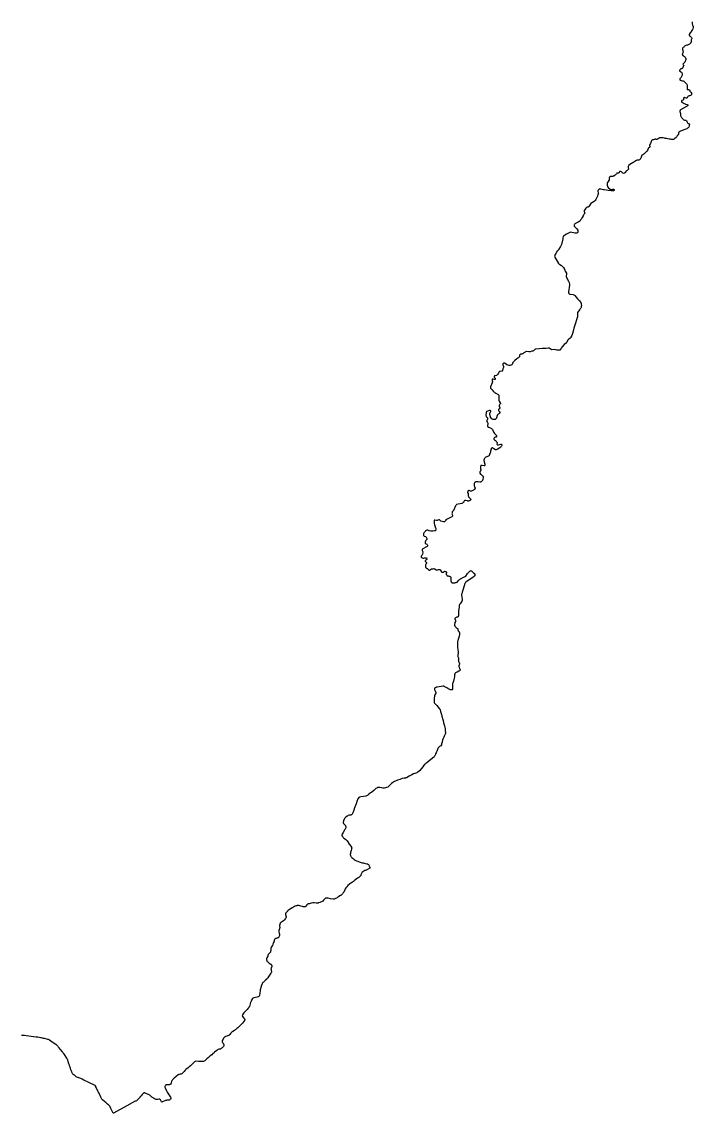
# Model space of a CAD drawing. Header units: inches. Extents: x 103.646 to 104.325, y 22.318 to 22.791.
# Drawn here: x 104.1554 to 104.3254, y 22.318 to 22.5943 of the extents above; entities that cross this region are included whole.
import ezdxf

# ---------------------------------------------------------------- set-up
doc = ezdxf.new("R2010")
doc.units = ezdxf.units.IN
doc.header["$MEASUREMENT"] = 0

msp = doc.modelspace()

# ---------------------------------------------------------------- linework, layer by layer
at = {"color": 3}
msp.add_lwpolyline([(104.32508, 22.59426), (104.32508, 22.59412), (104.32509, 22.59378), (104.3252, 22.59342), (104.32525, 22.5933), (104.32534, 22.59305), (104.32535, 22.59285), (104.32526, 22.59252), (104.32517, 22.59232), (104.32498, 22.59205), (104.32472, 22.59165), (104.3246, 22.59145), (104.32436, 22.59107), (104.32433, 22.59093), (104.32438, 22.59086), (104.32444, 22.59075), (104.32458, 22.59064), (104.32474, 22.59047), (104.32487, 22.59037), (104.32493, 22.59029), (104.32499, 22.59017), (104.325, 22.59007), (104.32494, 22.5899), (104.32486, 22.58971), (104.32481, 22.58959), (104.32483, 22.58928), (104.32481, 22.58914), (104.32479, 22.58902), (104.32476, 22.58895), (104.3247, 22.58883), (104.32446, 22.58861), (104.32428, 22.5885), (104.32412, 22.58841), (104.32395, 22.58835), (104.32382, 22.58835), (104.32373, 22.58835), (104.32353, 22.58831), (104.32334, 22.58821), (104.32319, 22.58807), (104.32311, 22.58791), (104.32301, 22.58782), (104.32286, 22.58775), (104.32277, 22.58769), (104.32269, 22.58759), (104.32265, 22.58751), (104.32264, 22.58747), (104.32263, 22.58736), (104.32267, 22.58724), (104.32272, 22.58703), (104.32276, 22.58689), (104.32279, 22.58673), (104.32279, 22.58661), (104.32274, 22.58645), (104.32267, 22.58625), (104.32261, 22.58612), (104.3226, 22.586), (104.32261, 22.58591), (104.32265, 22.58584), (104.32271, 22.58578), (104.32282, 22.5857), (104.32301, 22.58558), (104.32313, 22.58551), (104.32321, 22.58544), (104.32329, 22.58535), (104.32345, 22.58504), (104.3235, 22.58494), (104.32352, 22.58484), (104.32352, 22.58477), (104.32338, 22.58446), (104.3233, 22.58431), (104.32322, 22.58406), (104.32318, 22.58397), (104.32311, 22.58389), (104.323, 22.58381), (104.32287, 22.58374), (104.3228, 22.58367), (104.32277, 22.58358), (104.32278, 22.5835), (104.32282, 22.58343), (104.32292, 22.5833), (104.32296, 22.58325), (104.32296, 22.58319), (104.32295, 22.58315), (104.32292, 22.58309), (104.32285, 22.583), (104.32278, 22.58289), (104.32274, 22.5828), (104.32272, 22.5827), (104.32271, 22.58259), (104.32266, 22.58251), (104.3226, 22.58244), (104.32251, 22.58241), (104.32236, 22.58238), (104.32224, 22.58233), (104.32207, 22.58218), (104.32199, 22.58208), (104.32193, 22.58198), (104.32192, 22.58189), (104.32194, 22.58184), (104.32198, 22.58177), (104.32236, 22.58148), (104.32251, 22.58133), (104.32256, 22.58121), (104.32257, 22.5811), (104.32256, 22.58095), (104.32255, 22.58076), (104.32249, 22.5806), (104.32239, 22.58042), (104.32219, 22.58012), (104.32202, 22.57993), (104.32197, 22.57985), (104.32194, 22.57978), (104.32194, 22.57971), (104.32196, 22.57965), (104.32201, 22.57959), (104.32208, 22.57953), (104.32216, 22.5795), (104.32235, 22.57944), (104.32265, 22.57936), (104.32278, 22.57931), (104.32296, 22.57923), (104.32314, 22.57909), (104.32329, 22.57893), (104.32358, 22.57863), (104.32374, 22.57846), (104.32383, 22.5783), (104.32385, 22.57822), (104.32387, 22.57808), (104.32387, 22.57788), (104.32386, 22.57767), (104.32382, 22.57727), (104.32384, 22.57722), (104.32387, 22.57717), (104.32389, 22.57714), (104.32393, 22.57711), (104.324, 22.5771), (104.32408, 22.5771), (104.32417, 22.5771), (104.32427, 22.57708), (104.32435, 22.57706), (104.32441, 22.57701), (104.32446, 22.57693), (104.32448, 22.57684), (104.32453, 22.5767), (104.32456, 22.57662), (104.32473, 22.57642), (104.3249, 22.57624), (104.32497, 22.57615), (104.32499, 22.57607), (104.32499, 22.57601), (104.32482, 22.57571), (104.32475, 22.57565), (104.32465, 22.5756), (104.3245, 22.57557), (104.32433, 22.57555), (104.32422, 22.57552), (104.32413, 22.57548), (104.32402, 22.57539), (104.3239, 22.57521), (104.32381, 22.57503), (104.32378, 22.575), (104.32373, 22.57497), (104.32368, 22.57495), (104.32361, 22.57494), (104.32354, 22.57495), (104.32334, 22.57503), (104.32317, 22.5751), (104.32309, 22.57509), (104.32302, 22.57506), (104.32295, 22.57501), (104.32292, 22.57495), (104.32291, 22.5749), (104.32289, 22.57476), (104.32288, 22.57451), (104.32286, 22.57448), (104.32282, 22.57445), (104.32251, 22.57436), (104.32247, 22.57433), (104.32243, 22.5743), (104.3224, 22.57426), (104.32239, 22.57422), (104.32238, 22.57417), (104.32238, 22.5741), (104.3224, 22.57406), (104.32242, 22.57401), (104.32249, 22.57395), (104.32257, 22.5739), (104.32306, 22.57362), (104.32333, 22.57347), (104.3234, 22.57344), (104.32375, 22.57337), (104.32388, 22.57333), (104.32394, 22.57329), (104.32398, 22.57323), (104.324, 22.57318), (104.324, 22.57314), (104.324, 22.5731), (104.32396, 22.57303), (104.32392, 22.57298), (104.32383, 22.57292), (104.32366, 22.57282), (104.32215, 22.57198), (104.32206, 22.57191), (104.32202, 22.57185), (104.32198, 22.57178), (104.32197, 22.5717), (104.32196, 22.57168), (104.32197, 22.57159), (104.32211, 22.57104), (104.32214, 22.57085), (104.32214, 22.57077), (104.32213, 22.57067), (104.32213, 22.5705), (104.32215, 22.57043), (104.32219, 22.57036), (104.32244, 22.57006), (104.32251, 22.56995), (104.32256, 22.56987), (104.3227, 22.56968), (104.32278, 22.56958), (104.32284, 22.56953), (104.32296, 22.56945), (104.32303, 22.56942), (104.32312, 22.5694), (104.32322, 22.56939), (104.32339, 22.56939), (104.32351, 22.56936), (104.32359, 22.56933), (104.32369, 22.56925), (104.32375, 22.56915), (104.32379, 22.56905), (104.32383, 22.5689), (104.3239, 22.56873), (104.32396, 22.56864), (104.32403, 22.56859), (104.32411, 22.56856), (104.32421, 22.56853), (104.32429, 22.56849), (104.32434, 22.56845), (104.32438, 22.5684), (104.3244, 22.56833), (104.3244, 22.56824), (104.32438, 22.56805), (104.32434, 22.5678), (104.32426, 22.56764), (104.32422, 22.5676), (104.32406, 22.56743), (104.32394, 22.56732), (104.32375, 22.5672), (104.32328, 22.567), (104.32296, 22.56693), (104.3228, 22.56686), (104.32269, 22.56678), (104.32259, 22.56672), (104.32201, 22.5665), (104.32185, 22.56642), (104.32176, 22.56635), (104.32169, 22.56626), (104.32164, 22.56617), (104.32163, 22.56609), (104.32163, 22.56587), (104.32163, 22.56578), (104.32162, 22.56572), (104.32159, 22.56568), (104.32153, 22.56563), (104.32146, 22.56559), (104.3214, 22.56555), (104.32135, 22.5655), (104.32129, 22.56543), (104.32124, 22.56535), (104.32119, 22.56525), (104.32111, 22.56511), (104.32101, 22.565), (104.32071, 22.56472), (104.32054, 22.56455), (104.32039, 22.56447), (104.3203, 22.56447), (104.32021, 22.56446), (104.3201, 22.56448), (104.31983, 22.56452), (104.31958, 22.56457), (104.31927, 22.5646), (104.3189, 22.56467), (104.31857, 22.5647), (104.31826, 22.56477), (104.31809, 22.5648), (104.3178, 22.56489), (104.31775, 22.5649), (104.31752, 22.56494), (104.3173, 22.56493), (104.31709, 22.5649), (104.31695, 22.56488), (104.31686, 22.56487), (104.31675, 22.56484), (104.31668, 22.5648), (104.31658, 22.56474), (104.31647, 22.56464), (104.31635, 22.56456), (104.31633, 22.56455), (104.31625, 22.56453), (104.31617, 22.56451), (104.31605, 22.56451), (104.31586, 22.56453), (104.31572, 22.56453), (104.31563, 22.5645), (104.31549, 22.56446), (104.31526, 22.56441), (104.31511, 22.56439), (104.31503, 22.56437), (104.31496, 22.56434), (104.3149, 22.5643), (104.31486, 22.56424), (104.31482, 22.56418), (104.31472, 22.56398), (104.3146, 22.56369), (104.31451, 22.56347), (104.31437, 22.56319), (104.31431, 22.56304), (104.31429, 22.56298), (104.3143, 22.56293), (104.31437, 22.56269), (104.31439, 22.56264), (104.31439, 22.56259), (104.31438, 22.56255), (104.31436, 22.56252), (104.31433, 22.56249), (104.31407, 22.56229), (104.31403, 22.56225), (104.314, 22.56221), (104.31389, 22.56193), (104.31385, 22.56187), (104.31359, 22.56154), (104.31353, 22.56146), (104.31316, 22.56107), (104.31292, 22.56082), (104.31285, 22.56076), (104.31239, 22.56045), (104.31234, 22.5604), (104.3123, 22.56035), (104.31228, 22.5603), (104.3122, 22.56004), (104.31215, 22.55989), (104.31209, 22.55973), (104.31203, 22.55965), (104.31199, 22.55959), (104.31197, 22.55952), (104.31189, 22.55942), (104.31177, 22.55936), (104.31162, 22.55928), (104.31147, 22.55922), (104.31137, 22.55922), (104.31125, 22.55925), (104.31113, 22.55923), (104.31099, 22.5592), (104.31083, 22.5591), (104.31056, 22.55889), (104.31032, 22.55873), (104.30936, 22.55817), (104.30921, 22.55808), (104.30901, 22.55789), (104.30896, 22.55778), (104.30894, 22.55768), (104.30894, 22.55727), (104.30895, 22.55714), (104.30896, 22.55707), (104.30897, 22.55701), (104.30896, 22.55694), (104.30893, 22.55686), (104.30883, 22.55677), (104.30867, 22.55665), (104.30851, 22.55655), (104.3084, 22.55649), (104.30832, 22.55642), (104.30817, 22.55616), (104.30808, 22.55604), (104.308, 22.55598), (104.30789, 22.55593), (104.30771, 22.5559), (104.30759, 22.55594), (104.30746, 22.55602), (104.30717, 22.55628), (104.30706, 22.55635), (104.30697, 22.55639), (104.30685, 22.5564), (104.30676, 22.55636), (104.30671, 22.55627), (104.30665, 22.55616), (104.30659, 22.55606), (104.30654, 22.55601), (104.30646, 22.55597), (104.30631, 22.55594), (104.30614, 22.55594), (104.30603, 22.55592), (104.30592, 22.55583), (104.30582, 22.55574), (104.30557, 22.55544), (104.30533, 22.55527), (104.30528, 22.55524), (104.3052, 22.5552), (104.30516, 22.55519), (104.30507, 22.55517), (104.30491, 22.55515), (104.30476, 22.55515), (104.3046, 22.55515), (104.30448, 22.55513), (104.30442, 22.55512), (104.30435, 22.55508), (104.30429, 22.55503), (104.30419, 22.55493), (104.30415, 22.55488), (104.30411, 22.55483), (104.30408, 22.55475), (104.30407, 22.55467), (104.30406, 22.55456), (104.30408, 22.55429), (104.30408, 22.55422), (104.30407, 22.55416), (104.30405, 22.55411), (104.30402, 22.55406), (104.30368, 22.55362), (104.30364, 22.55355), (104.30362, 22.55351), (104.30361, 22.55346), (104.30358, 22.55302), (104.30358, 22.55297), (104.3036, 22.55289), (104.30376, 22.55245), (104.3038, 22.55239), (104.30387, 22.55229), (104.30434, 22.55191), (104.30439, 22.55188), (104.30445, 22.55185), (104.30452, 22.55182), (104.30462, 22.5518), (104.30469, 22.5518), (104.30476, 22.55181), (104.30499, 22.55188), (104.30513, 22.5519), (104.30521, 22.55189), (104.30527, 22.55187), (104.30531, 22.55185), (104.30535, 22.55182), (104.30538, 22.55177), (104.30539, 22.55171), (104.30537, 22.55164), (104.30534, 22.55158), (104.30529, 22.55153), (104.30521, 22.55149), (104.30511, 22.55147), (104.30493, 22.55146), (104.30481, 22.55145), (104.30463, 22.55146), (104.30387, 22.55156), (104.30344, 22.55163), (104.30283, 22.55173), (104.30267, 22.55175), (104.302, 22.5519), (104.30192, 22.55192), (104.30176, 22.55196), (104.30163, 22.55194), (104.30154, 22.55191), (104.30147, 22.55186), (104.30139, 22.55177), (104.30131, 22.55168), (104.30125, 22.55158), (104.30122, 22.55149), (104.30122, 22.5514), (104.30123, 22.55133), (104.30134, 22.55096), (104.30135, 22.55084), (104.30132, 22.55073), (104.30126, 22.55051), (104.3011, 22.5501), (104.30069, 22.54932), (104.30051, 22.54904), (104.3004, 22.54891), (104.30034, 22.54884), (104.30027, 22.54879), (104.29988, 22.54856), (104.29966, 22.54844), (104.29948, 22.5483), (104.29925, 22.54804), (104.29908, 22.54777), (104.29898, 22.54756), (104.29892, 22.54747), (104.29884, 22.5474), (104.29879, 22.54737), (104.29876, 22.54736), (104.29867, 22.54733), (104.29848, 22.54731), (104.29838, 22.54726), (104.29828, 22.54717), (104.2982, 22.54709), (104.29783, 22.54662), (104.29778, 22.54652), (104.29775, 22.54642), (104.29772, 22.54634), (104.29772, 22.5463), (104.29772, 22.54625), (104.29775, 22.5462), (104.29784, 22.54605), (104.29788, 22.54598), (104.2979, 22.54594), (104.29791, 22.5459), (104.29791, 22.54586), (104.2979, 22.54582), (104.29787, 22.54575), (104.29776, 22.54561), (104.29769, 22.54552), (104.29762, 22.54543), (104.29748, 22.5452), (104.29723, 22.54474), (104.29722, 22.54471), (104.29718, 22.54464), (104.29706, 22.54444), (104.29694, 22.54419), (104.29687, 22.54406), (104.29679, 22.54393), (104.29667, 22.54383), (104.29627, 22.54358), (104.2954, 22.5431), (104.29532, 22.543), (104.29525, 22.54287), (104.29524, 22.54273), (104.29527, 22.54258), (104.29588, 22.54187), (104.29614, 22.54149), (104.29617, 22.54143), (104.29618, 22.54136), (104.29619, 22.54121), (104.29618, 22.54111), (104.29616, 22.54104), (104.29612, 22.54097), (104.29606, 22.5409), (104.29599, 22.54085), (104.29591, 22.5408), (104.29567, 22.54073), (104.29543, 22.54074), (104.29537, 22.54077), (104.29427, 22.54104), (104.29329, 22.5405), (104.29285, 22.54024), (104.29277, 22.54019), (104.29247, 22.53999), (104.29236, 22.53953), (104.29232, 22.5393), (104.29202, 22.53788), (104.29175, 22.53743), (104.29135, 22.53676), (104.29114, 22.5364), (104.29095, 22.53618), (104.29062, 22.53563), (104.29044, 22.53537), (104.29033, 22.53517), (104.29031, 22.53509), (104.29028, 22.53489), (104.2903, 22.53468), (104.29128, 22.53309), (104.29135, 22.53299), (104.29145, 22.53292), (104.29164, 22.5328), (104.29203, 22.53257), (104.29231, 22.53234), (104.29249, 22.5321), (104.29278, 22.53162), (104.29299, 22.53115), (104.29314, 22.53089), (104.29325, 22.53068), (104.2933, 22.53052), (104.2933, 22.53044), (104.29321, 22.52991), (104.29322, 22.52977), (104.29326, 22.52956), (104.29376, 22.52863), (104.29388, 22.52842), (104.29394, 22.52831), (104.29397, 22.52823), (104.29398, 22.52819), (104.29408, 22.52784), (104.29407, 22.5276), (104.29382, 22.52595), (104.29379, 22.52576), (104.29387, 22.52553), (104.29397, 22.5254), (104.29414, 22.5253), (104.29496, 22.52522), (104.29516, 22.52518), (104.2953, 22.5251), (104.29541, 22.52499), (104.2961, 22.52416), (104.29646, 22.52374), (104.29693, 22.52318), (104.297, 22.52301), (104.29704, 22.52282), (104.29706, 22.52244), (104.29703, 22.52219), (104.29699, 22.52202), (104.29697, 22.52195), (104.29688, 22.52179), (104.29674, 22.52158), (104.29666, 22.52149), (104.29631, 22.52105), (104.29609, 22.52073), (104.29605, 22.52064), (104.29604, 22.52048), (104.29607, 22.52013), (104.29607, 22.51986), (104.29606, 22.51955), (104.29602, 22.5194), (104.29581, 22.51883), (104.29553, 22.51801), (104.29545, 22.5177), (104.29533, 22.51723), (104.29518, 22.51675), (104.29498, 22.51594), (104.2948, 22.51535), (104.29472, 22.51509), (104.29461, 22.51486), (104.29438, 22.51443), (104.29429, 22.51429), (104.29367, 22.51374), (104.29361, 22.51369), (104.29355, 22.51362), (104.29338, 22.51319), (104.29333, 22.51311), (104.29327, 22.51305), (104.2927, 22.51257), (104.29222, 22.51203), (104.29196, 22.51167), (104.29188, 22.51151), (104.29162, 22.51119), (104.29153, 22.51114), (104.29146, 22.51112), (104.29135, 22.51112), (104.29084, 22.51119), (104.29051, 22.51127), (104.29037, 22.5113), (104.28961, 22.51128), (104.28956, 22.51128), (104.2895, 22.51129), (104.28943, 22.51131), (104.28918, 22.51146), (104.28888, 22.51163), (104.2888, 22.51166), (104.28871, 22.51167), (104.28862, 22.51166), (104.28812, 22.51156), (104.28806, 22.51155), (104.28742, 22.51159), (104.28714, 22.51158), (104.28641, 22.51151), (104.28553, 22.51141), (104.28538, 22.51138), (104.28531, 22.51134), (104.28499, 22.51107), (104.2849, 22.51101), (104.28473, 22.51094), (104.28452, 22.51087), (104.28405, 22.51077), (104.28392, 22.51076), (104.28376, 22.51076), (104.28323, 22.51079), (104.28315, 22.51079), (104.28295, 22.51073), (104.28284, 22.51065), (104.28252, 22.51044), (104.28223, 22.51025), (104.28216, 22.51021), (104.28195, 22.51017), (104.28172, 22.51013), (104.28166, 22.51011), (104.28155, 22.51006), (104.28145, 22.50996), (104.28143, 22.50988), (104.28142, 22.50975), (104.2814, 22.50953), (104.28136, 22.50945), (104.28131, 22.5094), (104.28118, 22.50929), (104.28093, 22.50911), (104.2807, 22.50898), (104.28025, 22.50853), (104.27978, 22.50813), (104.27973, 22.50804), (104.27954, 22.50754), (104.27945, 22.50745), (104.27932, 22.50739), (104.27917, 22.50734), (104.27893, 22.50727), (104.2788, 22.50727), (104.27872, 22.50727), (104.27824, 22.50742), (104.27816, 22.50746), (104.27807, 22.50752), (104.2778, 22.50781), (104.27772, 22.50786), (104.2776, 22.50788), (104.27736, 22.50785), (104.27726, 22.5078), (104.27718, 22.50773), (104.27715, 22.50766), (104.27715, 22.50756), (104.27718, 22.50741), (104.27733, 22.50701), (104.27736, 22.50688), (104.27735, 22.50673), (104.2772, 22.50643), (104.27711, 22.50605), (104.27706, 22.50592), (104.27701, 22.50587), (104.27699, 22.50584), (104.27695, 22.50583), (104.27692, 22.50582), (104.27688, 22.50582), (104.27643, 22.50577), (104.27636, 22.50574), (104.2763, 22.5057), (104.27625, 22.50565), (104.2762, 22.50558), (104.27604, 22.50534), (104.27587, 22.50506), (104.27581, 22.50498), (104.27574, 22.50491), (104.27569, 22.50486), (104.27562, 22.50481), (104.27554, 22.50478), (104.27512, 22.50464), (104.27508, 22.50462), (104.27504, 22.50459), (104.27501, 22.50455), (104.27498, 22.5045), (104.27498, 22.50446), (104.27498, 22.5044), (104.275, 22.50435), (104.27502, 22.50431), (104.27522, 22.50407), (104.27524, 22.50403), (104.27525, 22.50398), (104.27526, 22.50394), (104.27526, 22.50389), (104.27525, 22.50384), (104.27524, 22.5038), (104.27522, 22.50376), (104.27518, 22.50373), (104.27515, 22.50371), (104.2751, 22.5037), (104.27505, 22.5037), (104.27501, 22.50371), (104.27471, 22.50382), (104.27466, 22.50384), (104.27462, 22.50383), (104.27458, 22.50383), (104.27452, 22.50381), (104.27449, 22.50378), (104.27446, 22.50375), (104.27445, 22.5037), (104.27444, 22.50364), (104.27444, 22.50355), (104.27445, 22.50349), (104.2745, 22.50328), (104.27452, 22.50319), (104.27453, 22.50314), (104.27453, 22.50308), (104.27452, 22.50302), (104.2745, 22.50295), (104.27447, 22.50287), (104.27408, 22.50186), (104.27406, 22.50178), (104.27405, 22.50171), (104.27405, 22.50166), (104.27406, 22.5016), (104.27408, 22.50153), (104.27412, 22.50148), (104.27416, 22.50143), (104.27443, 22.5011), (104.27471, 22.50079), (104.27476, 22.50074), (104.27488, 22.50063), (104.27503, 22.50052), (104.27512, 22.50046), (104.2754, 22.5003), (104.27598, 22.49994), (104.27602, 22.49991), (104.27606, 22.49988), (104.2761, 22.49983), (104.27612, 22.49979), (104.27614, 22.49974), (104.27615, 22.49969), (104.27616, 22.49964), (104.27616, 22.49958), (104.27618, 22.49859), (104.27618, 22.49854), (104.27619, 22.49847), (104.2762, 22.4984), (104.27622, 22.49833), (104.27625, 22.49826), (104.27627, 22.49822), (104.27651, 22.49782), (104.27653, 22.49779), (104.27655, 22.49774), (104.27656, 22.49771), (104.27656, 22.49766), (104.27655, 22.49761), (104.27653, 22.49757), (104.27651, 22.49754), (104.27639, 22.49738), (104.27634, 22.49731), (104.27629, 22.49724), (104.27626, 22.49718), (104.27624, 22.49714), (104.27624, 22.49709), (104.27624, 22.49703), (104.27624, 22.49699), (104.27626, 22.49695), (104.27636, 22.49676), (104.27641, 22.49665), (104.27642, 22.4966), (104.27642, 22.49654), (104.27642, 22.49649), (104.2764, 22.49645), (104.27637, 22.49641), (104.27632, 22.49634), (104.27629, 22.49631), (104.27617, 22.49619), (104.27611, 22.49613), (104.27606, 22.49605), (104.27605, 22.49599), (104.27605, 22.49594), (104.27606, 22.4959), (104.27609, 22.49585), (104.27612, 22.4958), (104.27628, 22.49565), (104.27631, 22.49562), (104.27634, 22.49559), (104.27638, 22.49554), (104.2764, 22.49547), (104.27641, 22.49539), (104.27641, 22.49533), (104.2764, 22.49526), (104.27637, 22.49521), (104.27634, 22.49516), (104.27599, 22.49494), (104.2759, 22.49486), (104.27583, 22.4948), (104.27581, 22.49477), (104.2758, 22.49474), (104.27574, 22.4946), (104.27569, 22.4944), (104.27564, 22.49425), (104.27557, 22.49401), (104.27555, 22.49392), (104.27551, 22.49382), (104.27542, 22.49372), (104.27533, 22.49366), (104.27525, 22.49364), (104.27481, 22.4936), (104.27469, 22.49361), (104.27458, 22.49365), (104.27446, 22.4937), (104.27439, 22.49376), (104.27429, 22.49386), (104.27408, 22.49417), (104.27405, 22.49426), (104.27398, 22.49453), (104.27389, 22.49493), (104.27387, 22.49507), (104.27388, 22.49516), (104.27391, 22.49525), (104.27393, 22.49532), (104.27408, 22.49551), (104.27412, 22.49558), (104.27414, 22.49565), (104.27413, 22.49572), (104.2741, 22.49577), (104.27407, 22.49581), (104.274, 22.49586), (104.27393, 22.49589), (104.27385, 22.49591), (104.27376, 22.4959), (104.27356, 22.49583), (104.27316, 22.49567), (104.27307, 22.49562), (104.27301, 22.49556), (104.27297, 22.49551), (104.27294, 22.49544), (104.27292, 22.49531), (104.27291, 22.49467), (104.27294, 22.49454), (104.27295, 22.49449), (104.27299, 22.4944), (104.27307, 22.49428), (104.27323, 22.4941), (104.27327, 22.49403), (104.2733, 22.49394), (104.27329, 22.4938), (104.27327, 22.49368), (104.27317, 22.49348), (104.27312, 22.49337), (104.27312, 22.49329), (104.27315, 22.49313), (104.27331, 22.49281), (104.27337, 22.49266), (104.27339, 22.49256), (104.2734, 22.49247), (104.27337, 22.49236), (104.27328, 22.49218), (104.27325, 22.49207), (104.27325, 22.49197), (104.27328, 22.4919), (104.27334, 22.4918), (104.27338, 22.49175), (104.2734, 22.49173), (104.27347, 22.49168), (104.27355, 22.49163), (104.27404, 22.49146), (104.27416, 22.4914), (104.27429, 22.49133), (104.27439, 22.49127), (104.27445, 22.4912), (104.27454, 22.49107), (104.27493, 22.49032), (104.27508, 22.49008), (104.27519, 22.48993), (104.27528, 22.48982), (104.27541, 22.4897), (104.27555, 22.48955), (104.27559, 22.48947), (104.27559, 22.48936), (104.27558, 22.48928), (104.27553, 22.48921), (104.27546, 22.48917), (104.27521, 22.4891), (104.27506, 22.48903), (104.27495, 22.48891), (104.2749, 22.48883), (104.27489, 22.48872), (104.27491, 22.48862), (104.27496, 22.48855), (104.27506, 22.48847), (104.27533, 22.48828), (104.27545, 22.48816), (104.27561, 22.48798), (104.27569, 22.48786), (104.27573, 22.48777), (104.27574, 22.48769), (104.27568, 22.48733), (104.2757, 22.48729), (104.27579, 22.48722), (104.27591, 22.48719), (104.27611, 22.4872), (104.27639, 22.48729), (104.27665, 22.48737), (104.27674, 22.48737), (104.27682, 22.48732), (104.27688, 22.48725), (104.2769, 22.48717), (104.27691, 22.48709), (104.2769, 22.48699), (104.27685, 22.48689), (104.27679, 22.48678), (104.27666, 22.48661), (104.27639, 22.4864), (104.27599, 22.48617), (104.2757, 22.48603), (104.27552, 22.48596), (104.2753, 22.48596), (104.27512, 22.48603), (104.27483, 22.48627), (104.27466, 22.48637), (104.27456, 22.48641), (104.27445, 22.48641), (104.27434, 22.48638), (104.27427, 22.48632), (104.27423, 22.48625), (104.27419, 22.48612), (104.27409, 22.48561), (104.27402, 22.48536), (104.27396, 22.48515), (104.27383, 22.48472), (104.27375, 22.48452), (104.27371, 22.48444), (104.27365, 22.48438), (104.27355, 22.48431), (104.27331, 22.48422), (104.27273, 22.48396), (104.27261, 22.48385), (104.27253, 22.48375), (104.27243, 22.48357), (104.27237, 22.48335), (104.27239, 22.48322), (104.27261, 22.48228), (104.27262, 22.48217), (104.27263, 22.48208), (104.27262, 22.48202), (104.27261, 22.48195), (104.27257, 22.4819), (104.27251, 22.48186), (104.27245, 22.48186), (104.27198, 22.48198), (104.27183, 22.482), (104.27171, 22.48198), (104.27164, 22.48193), (104.27158, 22.48185), (104.27156, 22.48176), (104.27152, 22.4816), (104.27149, 22.48132), (104.27152, 22.48109), (104.27158, 22.48087), (104.27159, 22.48075), (104.27158, 22.48066), (104.27156, 22.48059), (104.27154, 22.48053), (104.27139, 22.48032), (104.27136, 22.48025), (104.27134, 22.48019), (104.27133, 22.48012), (104.27134, 22.48006), (104.27137, 22.47999), (104.27153, 22.47981), (104.27167, 22.47969), (104.27181, 22.47958), (104.27203, 22.47939), (104.27208, 22.47935), (104.27212, 22.4793), (104.27214, 22.47926), (104.27216, 22.4792), (104.27216, 22.47912), (104.27216, 22.47901), (104.27208, 22.47837), (104.27205, 22.47825), (104.27201, 22.47813), (104.27194, 22.47803), (104.27188, 22.47798), (104.27178, 22.47789), (104.2717, 22.47785), (104.2716, 22.47781), (104.2715, 22.47778), (104.27141, 22.47776), (104.27131, 22.47776), (104.27097, 22.47779), (104.27034, 22.47779), (104.27023, 22.47778), (104.27015, 22.47773), (104.27009, 22.47768), (104.27004, 22.47762), (104.27, 22.47754), (104.26994, 22.47737), (104.26991, 22.47725), (104.26989, 22.47714), (104.26989, 22.47704), (104.26989, 22.47694), (104.26991, 22.47685), (104.26998, 22.47666), (104.27012, 22.47639), (104.27016, 22.4763), (104.27017, 22.47622), (104.27015, 22.47616), (104.27012, 22.47609), (104.27006, 22.476), (104.26998, 22.47591), (104.26989, 22.47585), (104.26973, 22.47575), (104.26939, 22.47554), (104.26921, 22.47544), (104.26916, 22.47543), (104.26911, 22.47543), (104.26906, 22.47543), (104.26896, 22.47548), (104.26879, 22.47557), (104.26866, 22.47563), (104.26859, 22.47564), (104.26853, 22.47564), (104.26848, 22.47562), (104.26844, 22.47559), (104.26839, 22.47554), (104.26835, 22.47548), (104.26832, 22.47543), (104.2683, 22.47536), (104.26828, 22.47529), (104.26826, 22.47521), (104.26827, 22.47511), (104.26838, 22.47486), (104.26842, 22.47474), (104.26843, 22.47466), (104.26842, 22.47461), (104.26842, 22.47443), (104.26843, 22.47431), (104.26847, 22.47415), (104.26852, 22.47406), (104.26858, 22.47397), (104.26871, 22.47381), (104.26879, 22.47372), (104.26895, 22.47354), (104.26901, 22.47343), (104.26903, 22.47336), (104.26903, 22.47329), (104.269, 22.47323), (104.26897, 22.47319), (104.26893, 22.47316), (104.26881, 22.4731), (104.26864, 22.47302), (104.26855, 22.47299), (104.26844, 22.47297), (104.26833, 22.47296), (104.26822, 22.47298), (104.26813, 22.473), (104.26784, 22.47309), (104.26775, 22.4731), (104.26763, 22.4731), (104.26753, 22.47308), (104.26744, 22.47303), (104.26739, 22.47299), (104.26735, 22.47294), (104.26731, 22.47288), (104.26727, 22.47281), (104.26724, 22.47272), (104.26719, 22.47263), (104.26713, 22.47257), (104.26708, 22.47252), (104.26698, 22.47247), (104.26676, 22.47238), (104.26545, 22.47205), (104.26532, 22.47196), (104.26521, 22.47177), (104.26478, 22.47071), (104.26474, 22.47064), (104.2646, 22.47052), (104.26448, 22.47041), (104.26443, 22.47035), (104.26438, 22.47024), (104.26434, 22.47006), (104.26431, 22.46987), (104.26429, 22.46973), (104.26433, 22.46958), (104.2644, 22.46937), (104.26443, 22.46926), (104.26444, 22.46917), (104.2644, 22.4691), (104.26437, 22.46904), (104.26426, 22.46896), (104.26357, 22.46866), (104.26305, 22.46842), (104.26288, 22.46833), (104.26282, 22.46829), (104.26277, 22.46824), (104.26274, 22.46816), (104.26271, 22.46806), (104.26267, 22.46795), (104.2626, 22.46783), (104.26252, 22.46776), (104.26244, 22.46772), (104.26233, 22.46771), (104.26218, 22.46774), (104.26178, 22.46781), (104.2615, 22.46787), (104.26139, 22.46793), (104.26132, 22.46799), (104.26119, 22.46813), (104.26113, 22.46817), (104.26104, 22.46819), (104.26093, 22.46818), (104.26074, 22.46813), (104.26056, 22.46808), (104.26048, 22.46807), (104.26039, 22.46807), (104.25999, 22.46816), (104.25992, 22.46815), (104.25986, 22.46812), (104.25982, 22.46809), (104.25977, 22.46794), (104.25975, 22.46784), (104.25976, 22.46764), (104.2598, 22.46736), (104.25991, 22.46695), (104.26015, 22.46618), (104.26021, 22.46598), (104.26024, 22.46587), (104.26026, 22.46579), (104.26025, 22.46572), (104.26018, 22.4656), (104.26009, 22.46551), (104.26002, 22.46546), (104.25991, 22.46543), (104.25946, 22.46533), (104.2593, 22.46531), (104.25894, 22.4653), (104.25856, 22.4654), (104.25821, 22.4656), (104.25812, 22.46563), (104.258, 22.46563), (104.25794, 22.46561), (104.25778, 22.46555), (104.25767, 22.46545), (104.2576, 22.46539), (104.25749, 22.46525), (104.25724, 22.465), (104.25716, 22.46485), (104.25711, 22.46474), (104.25708, 22.46451), (104.25707, 22.46438), (104.2571, 22.46428), (104.25714, 22.4642), (104.25718, 22.46415), (104.25725, 22.46409), (104.25759, 22.46397), (104.25765, 22.46395), (104.25774, 22.46386), (104.25785, 22.46369), (104.25791, 22.46352), (104.25793, 22.46342), (104.25792, 22.46335), (104.2579, 22.46326), (104.25784, 22.46316), (104.25771, 22.463), (104.25763, 22.46288), (104.25759, 22.46278), (104.25753, 22.46262), (104.25752, 22.46252), (104.25752, 22.4624), (104.25754, 22.4623), (104.2576, 22.46223), (104.25768, 22.46217), (104.25775, 22.46214), (104.25792, 22.46207), (104.25797, 22.46203), (104.25803, 22.46193), (104.25807, 22.46181), (104.25809, 22.46171), (104.25809, 22.46164), (104.25808, 22.46159), (104.25807, 22.46154), (104.25803, 22.46147), (104.25789, 22.46136), (104.25696, 22.46085), (104.25678, 22.46072), (104.25674, 22.46065), (104.25672, 22.46058), (104.25672, 22.46051), (104.25673, 22.46042), (104.2569, 22.46015), (104.25695, 22.46005), (104.25697, 22.45997), (104.25696, 22.45988), (104.25682, 22.45948), (104.25665, 22.4592), (104.25658, 22.45911), (104.25653, 22.45904), (104.2565, 22.45896), (104.25649, 22.4589), (104.2565, 22.45882), (104.25653, 22.45875), (104.25661, 22.4587), (104.25676, 22.45861), (104.25684, 22.45858), (104.25697, 22.45855), (104.25714, 22.45855), (104.25736, 22.45857), (104.25745, 22.45857), (104.25761, 22.4586), (104.25774, 22.45859), (104.25781, 22.45858), (104.25786, 22.45855), (104.25791, 22.45851), (104.25795, 22.45846), (104.25798, 22.45836), (104.25798, 22.45832), (104.25796, 22.45825), (104.2579, 22.4582), (104.25783, 22.45816), (104.25777, 22.4581), (104.25768, 22.45802), (104.25758, 22.45792), (104.25755, 22.45789), (104.25754, 22.45784), (104.25754, 22.45779), (104.25757, 22.45766), (104.2576, 22.45761), (104.25763, 22.45758), (104.25775, 22.45748), (104.25781, 22.45738), (104.25783, 22.45727), (104.25782, 22.4572), (104.25779, 22.45711), (104.2577, 22.45697), (104.25762, 22.45685), (104.25758, 22.45674), (104.25756, 22.4566), (104.25756, 22.45639), (104.25757, 22.4563), (104.2576, 22.45622), (104.25768, 22.45613), (104.2578, 22.45604), (104.25804, 22.4559), (104.25811, 22.45586), (104.25817, 22.45582), (104.25828, 22.45568), (104.25836, 22.45556), (104.25843, 22.45548), (104.25855, 22.45545), (104.25861, 22.45545), (104.25867, 22.45546), (104.25872, 22.45548), (104.2589, 22.45562), (104.25896, 22.45567), (104.25903, 22.45572), (104.25913, 22.45577), (104.25942, 22.45584), (104.25954, 22.45585), (104.25967, 22.45586), (104.25979, 22.45585), (104.2599, 22.45581), (104.25999, 22.45577), (104.26004, 22.45573), (104.26014, 22.45565), (104.26025, 22.45559), (104.26035, 22.45555), (104.26044, 22.45554), (104.26053, 22.45553), (104.26062, 22.45553), (104.26069, 22.45554), (104.26095, 22.4556), (104.26108, 22.45562), (104.26119, 22.45562), (104.26125, 22.45561), (104.2613, 22.4556), (104.26135, 22.45558), (104.26139, 22.45555), (104.26145, 22.4555), (104.26149, 22.45543), (104.26151, 22.45534), (104.26153, 22.45523), (104.26155, 22.45517), (104.26159, 22.45509), (104.26162, 22.45506), (104.26168, 22.45501), (104.26171, 22.45499), (104.26177, 22.45496), (104.26183, 22.45495), (104.26188, 22.45494), (104.26198, 22.45495), (104.26212, 22.45499), (104.26219, 22.45502), (104.26227, 22.45506), (104.26233, 22.45512), (104.26239, 22.45516), (104.26244, 22.45517), (104.2625, 22.45518), (104.26254, 22.45518), (104.26259, 22.45517), (104.26268, 22.45514), (104.26274, 22.45511), (104.2628, 22.45506), (104.26284, 22.45501), (104.26288, 22.45496), (104.26289, 22.45491), (104.2629, 22.45486), (104.26289, 22.45476), (104.26287, 22.45457), (104.26287, 22.45444), (104.26287, 22.4544), (104.2629, 22.45431), (104.26296, 22.4542), (104.26299, 22.45416), (104.26305, 22.45411), (104.26311, 22.45407), (104.26319, 22.45403), (104.26331, 22.454), (104.26349, 22.45395), (104.26365, 22.45392), (104.26374, 22.45389), (104.26379, 22.45387), (104.26385, 22.45383), (104.26391, 22.45376), (104.26398, 22.45366), (104.264, 22.45361), (104.26401, 22.45357), (104.26402, 22.45309), (104.26403, 22.45277), (104.26404, 22.45264), (104.26407, 22.45257), (104.26411, 22.45249), (104.26414, 22.45244), (104.2642, 22.45237), (104.26431, 22.4523), (104.26438, 22.45227), (104.26449, 22.45224), (104.26459, 22.45224), (104.2647, 22.45224), (104.26485, 22.45226), (104.26504, 22.45229), (104.26522, 22.45233), (104.26536, 22.45236), (104.26549, 22.45241), (104.2656, 22.45246), (104.2657, 22.45254), (104.2659, 22.45275), (104.26606, 22.4529), (104.26624, 22.45309), (104.26637, 22.45321), (104.26646, 22.45328), (104.2666, 22.45338), (104.26719, 22.45367), (104.26744, 22.45378), (104.26766, 22.4539), (104.26777, 22.45397), (104.26825, 22.45459), (104.26873, 22.45516), (104.2688, 22.45521), (104.26892, 22.45529), (104.26901, 22.4553), (104.26909, 22.45531), (104.26923, 22.45527), (104.2693, 22.45523), (104.26935, 22.4552), (104.26976, 22.45483), (104.26999, 22.45461), (104.27007, 22.45451), (104.2701, 22.45445), (104.27012, 22.45438), (104.27012, 22.45424), (104.2701, 22.45413), (104.27005, 22.45405), (104.27, 22.45398), (104.26995, 22.45394), (104.26992, 22.45391), (104.26967, 22.45371), (104.26879, 22.45311), (104.2679, 22.45251), (104.26771, 22.45235), (104.26762, 22.45222), (104.26755, 22.45208), (104.26712, 22.45062), (104.26689, 22.44988), (104.26679, 22.4495), (104.26674, 22.44931), (104.26673, 22.44922), (104.26672, 22.44913), (104.26679, 22.44862), (104.26689, 22.4481), (104.2669, 22.44793), (104.26689, 22.44787), (104.26684, 22.44769), (104.26681, 22.44763), (104.26637, 22.44698), (104.26623, 22.44677), (104.26616, 22.44662), (104.26612, 22.44648), (104.26608, 22.4462), (104.26599, 22.44508), (104.26597, 22.44452), (104.26593, 22.44395), (104.26592, 22.44387), (104.26589, 22.44379), (104.26586, 22.44372), (104.26583, 22.44368), (104.2658, 22.44366), (104.26569, 22.4436), (104.26557, 22.44355), (104.26535, 22.4435), (104.2652, 22.44344), (104.26515, 22.4434), (104.26511, 22.44335), (104.26506, 22.44327), (104.26504, 22.44322), (104.26504, 22.44317), (104.26518, 22.44273), (104.2652, 22.44267), (104.2652, 22.44262), (104.26517, 22.44251), (104.26515, 22.44245), (104.26505, 22.44223), (104.265, 22.44212), (104.26499, 22.44207), (104.26498, 22.442), (104.26497, 22.44183), (104.26496, 22.4416), (104.26495, 22.44154), (104.26496, 22.44147), (104.26497, 22.44141), (104.265, 22.44136), (104.26509, 22.44122), (104.26525, 22.44105), (104.26531, 22.44099), (104.2654, 22.44092), (104.26557, 22.44082), (104.2657, 22.44073), (104.26574, 22.4407), (104.26577, 22.44066), (104.26579, 22.4406), (104.26581, 22.44035), (104.26582, 22.44026), (104.26583, 22.44019), (104.26584, 22.44014), (104.26587, 22.44009), (104.26591, 22.44003), (104.26601, 22.43993), (104.26611, 22.43985), (104.26615, 22.43979), (104.2662, 22.4397), (104.26622, 22.43963), (104.26624, 22.43956), (104.26624, 22.4395), (104.26624, 22.43944), (104.2662, 22.43912), (104.26613, 22.4388), (104.26606, 22.43848), (104.26604, 22.4384), (104.2659, 22.43802), (104.26576, 22.43758), (104.26572, 22.43741), (104.26569, 22.43722), (104.26568, 22.43707), (104.2657, 22.43665), (104.26571, 22.43647), (104.26572, 22.43603), (104.26573, 22.43584), (104.26576, 22.4355), (104.2658, 22.43526), (104.26585, 22.43492), (104.26588, 22.43468), (104.26588, 22.43459), (104.26587, 22.43449), (104.26577, 22.434), (104.26575, 22.43375), (104.26577, 22.43365), (104.26581, 22.43355), (104.26586, 22.43346), (104.26594, 22.43325), (104.26596, 22.43318), (104.26596, 22.43312), (104.26595, 22.43302), (104.26591, 22.43278), (104.2659, 22.43269), (104.26591, 22.4326), (104.26592, 22.43252), (104.26595, 22.43244), (104.26605, 22.43218), (104.26614, 22.43199), (104.26617, 22.43193), (104.26619, 22.43188), (104.26619, 22.43182), (104.26619, 22.43175), (104.26618, 22.43164), (104.26613, 22.43148), (104.26604, 22.43123), (104.26603, 22.43116), (104.26602, 22.43107), (104.26604, 22.43099), (104.26608, 22.43088), (104.26622, 22.4306), (104.2663, 22.43044), (104.26632, 22.43037), (104.26633, 22.43031), (104.26634, 22.43025), (104.26634, 22.43018), (104.26632, 22.43013), (104.26628, 22.43007), (104.26624, 22.43002), (104.2662, 22.42999), (104.26607, 22.42992), (104.2656, 22.42967), (104.26534, 22.42953), (104.2652, 22.42946), (104.26512, 22.42939), (104.26505, 22.4293), (104.26502, 22.42922), (104.26496, 22.42897), (104.2649, 22.42856), (104.26485, 22.42808), (104.26482, 22.42794), (104.26478, 22.42776), (104.26467, 22.4274), (104.26448, 22.42688), (104.26446, 22.42679), (104.26446, 22.42671), (104.26447, 22.42601), (104.26446, 22.42539), (104.26445, 22.42534), (104.26443, 22.4253), (104.2644, 22.42527), (104.26433, 22.42522), (104.26425, 22.42518), (104.26415, 22.42514), (104.26408, 22.42514), (104.26399, 22.42514), (104.26389, 22.42517), (104.2636, 22.42532), (104.26327, 22.42551), (104.26301, 22.42567), (104.26251, 22.42597), (104.26243, 22.42601), (104.26235, 22.42605), (104.26225, 22.42607), (104.26214, 22.42608), (104.26206, 22.42607), (104.26051, 22.42586), (104.26042, 22.42584), (104.26029, 22.4258), (104.26018, 22.42576), (104.26006, 22.42571), (104.26, 22.42566), (104.25995, 22.4256), (104.25991, 22.42552), (104.25989, 22.42543), (104.25989, 22.42534), (104.25991, 22.42522), (104.25995, 22.42513), (104.26003, 22.42494), (104.26013, 22.42469), (104.26017, 22.42456), (104.26019, 22.42443), (104.2602, 22.42438), (104.26018, 22.42427), (104.26016, 22.4242), (104.26013, 22.42415), (104.25998, 22.42392), (104.25993, 22.42384), (104.25991, 22.42376), (104.25989, 22.42365), (104.25981, 22.42296), (104.25975, 22.42213), (104.25977, 22.42202), (104.25979, 22.42196), (104.2599, 22.42182), (104.26046, 22.4212), (104.26109, 22.42048), (104.26115, 22.4204), (104.2612, 22.42033), (104.26128, 22.42019), (104.26131, 22.4201), (104.26134, 22.42), (104.26136, 22.4199), (104.26138, 22.41977), (104.26139, 22.41973), (104.26164, 22.41891), (104.26174, 22.41855), (104.26196, 22.4177), (104.26204, 22.41738), (104.26218, 22.41685), (104.2624, 22.41605), (104.26249, 22.41572), (104.26254, 22.41535), (104.26255, 22.41521), (104.26257, 22.41508), (104.2626, 22.41481), (104.26266, 22.41438), (104.26265, 22.41424), (104.26264, 22.41419), (104.26256, 22.41394), (104.26232, 22.41343), (104.26222, 22.41318), (104.2621, 22.41288), (104.26193, 22.41245), (104.26184, 22.41214), (104.26179, 22.41196), (104.26168, 22.41152), (104.26161, 22.41123), (104.26147, 22.41103), (104.26117, 22.41083), (104.26101, 22.41071), (104.26097, 22.41068), (104.26082, 22.41053), (104.26078, 22.41046), (104.26069, 22.41031), (104.26052, 22.40985), (104.26036, 22.40947), (104.26026, 22.40922), (104.26014, 22.40895), (104.26005, 22.40867), (104.26, 22.40853), (104.25983, 22.4082), (104.25974, 22.40811), (104.25898, 22.40752), (104.25844, 22.4071), (104.25794, 22.4067), (104.25772, 22.40654), (104.25749, 22.40637), (104.2573, 22.40625), (104.25723, 22.40619), (104.25691, 22.40569), (104.25659, 22.40523), (104.25609, 22.40471), (104.25568, 22.40434), (104.25551, 22.40424), (104.25539, 22.40419), (104.25486, 22.40404), (104.2546, 22.40393), (104.25417, 22.4037), (104.2535, 22.40331), (104.25277, 22.40291), (104.25266, 22.40287), (104.25257, 22.40286), (104.25245, 22.40285), (104.25222, 22.40283), (104.25168, 22.40272), (104.25113, 22.40252), (104.25052, 22.40228), (104.24972, 22.40196), (104.2495, 22.40185), (104.24932, 22.40174), (104.24902, 22.40148), (104.24867, 22.40111), (104.24816, 22.40062), (104.24804, 22.40056), (104.24712, 22.40027), (104.24681, 22.4003), (104.24642, 22.4004), (104.24604, 22.40044), (104.24568, 22.40046), (104.24544, 22.40044), (104.24536, 22.40039), (104.24524, 22.40033), (104.24504, 22.40017), (104.24495, 22.4001), (104.2445, 22.3997), (104.24401, 22.39932), (104.24384, 22.3992), (104.24366, 22.39907), (104.24324, 22.39874), (104.24297, 22.39853), (104.24262, 22.39835), (104.24246, 22.39829), (104.24194, 22.39821), (104.24122, 22.3981), (104.24087, 22.398), (104.2407, 22.39789), (104.24052, 22.3977), (104.24047, 22.39762), (104.24045, 22.39757), (104.24036, 22.39736), (104.2403, 22.39719), (104.24001, 22.39632), (104.23966, 22.39534), (104.23943, 22.3947), (104.2392, 22.39404), (104.23913, 22.39389), (104.23905, 22.39375), (104.23895, 22.39362), (104.23887, 22.39355), (104.23878, 22.3935), (104.23869, 22.39346), (104.2386, 22.39344), (104.23835, 22.39343), (104.23825, 22.39342), (104.23806, 22.39336), (104.23795, 22.3933), (104.23777, 22.39317), (104.23741, 22.39291), (104.23725, 22.39276), (104.23712, 22.39261), (104.23703, 22.39244), (104.23687, 22.39201), (104.23678, 22.39164), (104.23678, 22.39155), (104.23679, 22.39148), (104.23681, 22.39141), (104.23685, 22.39135), (104.23711, 22.39106), (104.23716, 22.39101), (104.23726, 22.39092), (104.23733, 22.39084), (104.23737, 22.39073), (104.23741, 22.3906), (104.23742, 22.39046), (104.23743, 22.39037), (104.2374, 22.39025), (104.23722, 22.3899), (104.23715, 22.38979), (104.23673, 22.38906), (104.23653, 22.38868), (104.23645, 22.38845), (104.23639, 22.38823), (104.23646, 22.38821), (104.2365, 22.38817), (104.23653, 22.38813), (104.23672, 22.38786), (104.23688, 22.38771), (104.23707, 22.38756), (104.23747, 22.38728), (104.23763, 22.38712), (104.23776, 22.38694), (104.23808, 22.38646), (104.23812, 22.3864), (104.2383, 22.38614), (104.23839, 22.386), (104.23866, 22.38561), (104.23884, 22.38539), (104.23889, 22.38529), (104.23891, 22.38517), (104.23888, 22.38491), (104.23887, 22.38484), (104.23878, 22.38449), (104.23863, 22.38403), (104.23857, 22.38369), (104.23855, 22.38358), (104.23856, 22.38353), (104.23856, 22.38343), (104.23858, 22.38332), (104.23863, 22.38319), (104.23869, 22.38307), (104.23882, 22.3829), (104.23901, 22.38269), (104.23904, 22.38266), (104.23927, 22.38245), (104.23953, 22.38224), (104.2398, 22.38206), (104.24013, 22.38189), (104.24044, 22.38178), (104.24082, 22.38166), (104.24155, 22.38142), (104.24182, 22.38135), (104.24211, 22.38129), (104.24274, 22.38118), (104.24291, 22.38112), (104.24302, 22.38106), (104.24313, 22.38097), (104.24331, 22.38066), (104.24336, 22.38057), (104.2434, 22.3805), (104.24351, 22.38025), (104.24352, 22.38017), (104.24352, 22.38006), (104.24289, 22.37972), (104.24272, 22.37964), (104.24239, 22.37949), (104.24227, 22.37941), (104.24202, 22.3793), (104.24173, 22.37914), (104.24166, 22.3791), (104.24157, 22.37899), (104.24151, 22.37886), (104.24126, 22.37832), (104.24121, 22.37822), (104.24113, 22.3781), (104.24102, 22.37801), (104.24086, 22.37787), (104.24068, 22.37772), (104.2404, 22.37749), (104.23975, 22.37698), (104.23934, 22.37663), (104.23914, 22.37648), (104.2387, 22.37621), (104.23846, 22.37605), (104.23834, 22.37596), (104.23796, 22.37562), (104.23765, 22.37533), (104.23745, 22.3751), (104.2373, 22.37482), (104.23718, 22.37453), (104.23689, 22.37399), (104.23669, 22.3737), (104.23657, 22.37352), (104.23645, 22.37336), (104.23619, 22.37316), (104.23608, 22.37309), (104.23569, 22.37283), (104.23543, 22.37267), (104.2352, 22.37256), (104.23465, 22.37228), (104.23445, 22.3722), (104.23423, 22.37219), (104.23353, 22.37231), (104.23295, 22.37243), (104.23262, 22.37249), (104.23244, 22.37249), (104.23229, 22.37243), (104.23204, 22.37221), (104.23186, 22.372), (104.23179, 22.37191), (104.2316, 22.37173), (104.2314, 22.37159), (104.23081, 22.37136), (104.23047, 22.37123), (104.23041, 22.37122), (104.23013, 22.3712), (104.22993, 22.37121), (104.22944, 22.37129), (104.22928, 22.3713), (104.22911, 22.37129), (104.22863, 22.37117), (104.22812, 22.37105), (104.22802, 22.37102), (104.22793, 22.37099), (104.22784, 22.37096), (104.22776, 22.37091), (104.22771, 22.37088), (104.22766, 22.37082), (104.2276, 22.37074), (104.22734, 22.37045), (104.22726, 22.37037), (104.2272, 22.37033), (104.22712, 22.37028), (104.22701, 22.37023), (104.22691, 22.37022), (104.22682, 22.37022), (104.22664, 22.37026), (104.22648, 22.37031), (104.22603, 22.37045), (104.22578, 22.37051), (104.22554, 22.37056), (104.22544, 22.37057), (104.22536, 22.37058), (104.22524, 22.37058), (104.22515, 22.37057), (104.22505, 22.37055), (104.22485, 22.37049), (104.22464, 22.37042), (104.22454, 22.37039), (104.22443, 22.37034), (104.22389, 22.37003), (104.22381, 22.36999), (104.22359, 22.36985), (104.22317, 22.3696), (104.22308, 22.36954), (104.22298, 22.36948), (104.22291, 22.36942), (104.22285, 22.36936), (104.22278, 22.36929), (104.22256, 22.36903), (104.22242, 22.36889), (104.22233, 22.36879), (104.22228, 22.36872), (104.22223, 22.36865), (104.22219, 22.36857), (104.22217, 22.36851), (104.22215, 22.36844), (104.22215, 22.36836), (104.22217, 22.36828), (104.22223, 22.36803), (104.22227, 22.36792), (104.22229, 22.36782), (104.2223, 22.36771), (104.2223, 22.36764), (104.22229, 22.36756), (104.22227, 22.3675), (104.22223, 22.36743), (104.22217, 22.36734), (104.22207, 22.36721), (104.22189, 22.36699), (104.22179, 22.36687), (104.22168, 22.36675), (104.22159, 22.36667), (104.22151, 22.36661), (104.22136, 22.36652), (104.22112, 22.36638), (104.22099, 22.3663), (104.22092, 22.36624), (104.22087, 22.36619), (104.22083, 22.36614), (104.22079, 22.36608), (104.22077, 22.36601), (104.22074, 22.36594), (104.22071, 22.36579), (104.22068, 22.36557), (104.22067, 22.36548), (104.2207, 22.36505), (104.22069, 22.36493), (104.22068, 22.36484), (104.22066, 22.36473), (104.22064, 22.36466), (104.2205, 22.36429), (104.22049, 22.36421), (104.22048, 22.36415), (104.22048, 22.36406), (104.2205, 22.36396), (104.22057, 22.36356), (104.22063, 22.36334), (104.22065, 22.36326), (104.22066, 22.36318), (104.22066, 22.36312), (104.22065, 22.36306), (104.22063, 22.36297), (104.22057, 22.36282), (104.22051, 22.36268), (104.22047, 22.36259), (104.22042, 22.36252), (104.22036, 22.36247), (104.22029, 22.36241), (104.22019, 22.36237), (104.22008, 22.36234), (104.21993, 22.3623), (104.21981, 22.36228), (104.21964, 22.36223), (104.21955, 22.36218), (104.21947, 22.36213), (104.21942, 22.36207), (104.21938, 22.36202), (104.21934, 22.36195), (104.21931, 22.36182), (104.21928, 22.36168), (104.2192, 22.36136), (104.21917, 22.36126), (104.21915, 22.36119), (104.21906, 22.36096), (104.21898, 22.36079), (104.21883, 22.3605), (104.21855, 22.36004), (104.21851, 22.35996), (104.21849, 22.35991), (104.21847, 22.35984), (104.21843, 22.35939), (104.21839, 22.35892), (104.21835, 22.35882), (104.21833, 22.35878), (104.21829, 22.35871), (104.21795, 22.35836), (104.21787, 22.35826), (104.21781, 22.35818), (104.2177, 22.35793), (104.21765, 22.35781), (104.21743, 22.35732), (104.21737, 22.35717), (104.21735, 22.35706), (104.21734, 22.35693), (104.21735, 22.35679), (104.21737, 22.35673), (104.21741, 22.35664), (104.21745, 22.35656), (104.21754, 22.35646), (104.21768, 22.35632), (104.21794, 22.35609), (104.21805, 22.35601), (104.21844, 22.35575), (104.21852, 22.35569), (104.21859, 22.3556), (104.21861, 22.35556), (104.21864, 22.35552), (104.21865, 22.35547), (104.21867, 22.3554), (104.21869, 22.35531), (104.21869, 22.35523), (104.21867, 22.35512), (104.21853, 22.35475), (104.2185, 22.35467), (104.21849, 22.35462), (104.21847, 22.35454), (104.21849, 22.35442), (104.21853, 22.35426), (104.21857, 22.35413), (104.21861, 22.35397), (104.21863, 22.35386), (104.21862, 22.35379), (104.21861, 22.35373), (104.21857, 22.35363), (104.21848, 22.35348), (104.21796, 22.3527), (104.21767, 22.35226), (104.21761, 22.35217), (104.21755, 22.35209), (104.21742, 22.35195), (104.21709, 22.35168), (104.21655, 22.35122), (104.21645, 22.35112), (104.21636, 22.35101), (104.21624, 22.35075), (104.21601, 22.35017), (104.21598, 22.35007), (104.21597, 22.35002), (104.21595, 22.34996), (104.21583, 22.34947), (104.21578, 22.34923), (104.21574, 22.349), (104.21565, 22.34845), (104.21557, 22.34781), (104.21552, 22.34767), (104.21544, 22.34756), (104.21524, 22.34745), (104.21502, 22.34737), (104.2141, 22.34721), (104.21391, 22.34713), (104.21383, 22.34705), (104.21357, 22.34667), (104.21354, 22.34657), (104.21333, 22.34601), (104.21301, 22.34504), (104.2129, 22.34483), (104.21287, 22.34479), (104.2127, 22.34457), (104.21248, 22.34428), (104.21181, 22.34357), (104.21165, 22.3434), (104.21128, 22.34293), (104.21124, 22.3428), (104.21122, 22.34268), (104.21124, 22.34258), (104.2113, 22.34247), (104.21162, 22.34211), (104.21173, 22.34199), (104.2118, 22.34189), (104.21183, 22.34183), (104.21185, 22.34175), (104.21184, 22.34166), (104.21182, 22.34156), (104.21177, 22.34146), (104.21156, 22.34117), (104.21126, 22.34081), (104.211, 22.34053), (104.21049, 22.34002), (104.21033, 22.33988), (104.2101, 22.33967), (104.20984, 22.33944), (104.20957, 22.33922), (104.2094, 22.33909), (104.20923, 22.33896), (104.20879, 22.33868), (104.20856, 22.33852), (104.20847, 22.33845), (104.20831, 22.33827), (104.20822, 22.33817), (104.20805, 22.33796), (104.20798, 22.33787), (104.2079, 22.3378), (104.2078, 22.33772), (104.2077, 22.33766), (104.2076, 22.33761), (104.20747, 22.33757), (104.20732, 22.33752), (104.20698, 22.33741), (104.20687, 22.33737), (104.20678, 22.33731), (104.20669, 22.33723), (104.20662, 22.33715), (104.2065, 22.33699), (104.20639, 22.3368), (104.2062, 22.3365), (104.20614, 22.33635), (104.20613, 22.33624), (104.20613, 22.33615), (104.20616, 22.33605), (104.2062, 22.33595), (104.20639, 22.33571), (104.2065, 22.33552), (104.20655, 22.33541), (104.20656, 22.33531), (104.20655, 22.33519), (104.20651, 22.33506), (104.20643, 22.33493), (104.20629, 22.33477), (104.2061, 22.33458), (104.20595, 22.33444), (104.20583, 22.33435), (104.20567, 22.33427), (104.20551, 22.33422), (104.20528, 22.33419), (104.20509, 22.33414), (104.20495, 22.33407), (104.20476, 22.33392), (104.20422, 22.33347), (104.20407, 22.33334), (104.20378, 22.33309), (104.20349, 22.33283), (104.20313, 22.33251), (104.20302, 22.33242), (104.20263, 22.33208), (104.20227, 22.33177), (104.20174, 22.33128), (104.20161, 22.3312), (104.20144, 22.33113), (104.20132, 22.3311), (104.20115, 22.33108), (104.20103, 22.33107), (104.20066, 22.33107), (104.20033, 22.33108), (104.2001, 22.33109), (104.19943, 22.33117), (104.1993, 22.33114), (104.19909, 22.33098), (104.19863, 22.33051), (104.19807, 22.32997), (104.19776, 22.32972), (104.1976, 22.32961), (104.1975, 22.32953), (104.19694, 22.32912), (104.19675, 22.32893), (104.1965, 22.32859), (104.19629, 22.32834), (104.1961, 22.32812), (104.19595, 22.32802), (104.19578, 22.32794), (104.19553, 22.32789), (104.19525, 22.32783), (104.19509, 22.32778), (104.19495, 22.3277), (104.19441, 22.32723), (104.194, 22.3269), (104.19391, 22.32682), (104.19373, 22.32667), (104.19355, 22.32649), (104.19343, 22.32632), (104.19334, 22.32611), (104.1932, 22.32565), (104.19303, 22.32538), (104.19289, 22.32526), (104.19278, 22.32521), (104.19271, 22.32519), (104.19255, 22.32518), (104.19232, 22.32522), (104.19213, 22.32523), (104.192, 22.32521), (104.19189, 22.32516), (104.19177, 22.32507), (104.1917, 22.32497), (104.19165, 22.32482), (104.19163, 22.32467), (104.19164, 22.32459), (104.19169, 22.32442), (104.19202, 22.32368), (104.19218, 22.32338), (104.19236, 22.32312), (104.19307, 22.32206), (104.19312, 22.32192), (104.19313, 22.32177), (104.19309, 22.32165), (104.193, 22.32154), (104.19287, 22.32142), (104.1927, 22.32135), (104.19242, 22.32132), (104.19213, 22.32129), (104.19198, 22.32127), (104.19178, 22.32121), (104.19104, 22.32089), (104.19092, 22.32086), (104.19084, 22.32084), (104.1908, 22.3209), (104.19071, 22.32104), (104.19071, 22.32105), (104.19048, 22.32139), (104.19043, 22.32147), (104.19035, 22.32154), (104.19026, 22.32157), (104.19016, 22.32159), (104.18982, 22.32153), (104.18968, 22.32149), (104.18956, 22.32147), (104.18944, 22.32147), (104.18935, 22.32148), (104.18918, 22.32155), (104.18907, 22.32163), (104.18834, 22.32212), (104.18778, 22.32256), (104.18763, 22.32266), (104.18662, 22.32312), (104.18653, 22.32314), (104.18646, 22.32316), (104.18639, 22.32316), (104.18632, 22.32314), (104.18623, 22.32308), (104.18615, 22.32302), (104.18587, 22.32272), (104.1856, 22.32241), (104.1853, 22.3221), (104.1853, 22.322), (104.18464, 22.32136), (104.18452, 22.32127), (104.18442, 22.32119), (104.18426, 22.3211), (104.18412, 22.32103), (104.18125, 22.31947), (104.18051, 22.31907), (104.17905, 22.31824), (104.17896, 22.31819), (104.17864, 22.31803), (104.17853, 22.31805), (104.17795, 22.31924), (104.17776, 22.31966), (104.17769, 22.31978), (104.17767, 22.31982), (104.17762, 22.31987), (104.17748, 22.32001), (104.17737, 22.3201), (104.1771, 22.32034), (104.17676, 22.32061), (104.17664, 22.32071), (104.17639, 22.32091), (104.17585, 22.32139), (104.17579, 22.32145), (104.17572, 22.32153), (104.17566, 22.32161), (104.17556, 22.32178), (104.17543, 22.32206), (104.17495, 22.32306), (104.17475, 22.32347), (104.17462, 22.32374), (104.17444, 22.32412), (104.17425, 22.32451), (104.17419, 22.32465), (104.17409, 22.32484), (104.17404, 22.32494), (104.17398, 22.32501), (104.17383, 22.32511), (104.17361, 22.3252), (104.17271, 22.32562), (104.172, 22.32596), (104.17183, 22.32604), (104.17146, 22.32623), (104.17114, 22.32639), (104.17065, 22.32661), (104.17032, 22.32682), (104.16982, 22.327), (104.16971, 22.32704), (104.16956, 22.32708), (104.16932, 22.32716), (104.16915, 22.32726), (104.16897, 22.32739), (104.16863, 22.32769), (104.16858, 22.32775), (104.16845, 22.32785), (104.16834, 22.32798), (104.16828, 22.32806), (104.16815, 22.32825), (104.16809, 22.32838), (104.16803, 22.32852), (104.16797, 22.32865), (104.16784, 22.32898), (104.16771, 22.3294), (104.16762, 22.32968), (104.16751, 22.32997), (104.16746, 22.33014), (104.16734, 22.33049), (104.16716, 22.33109), (104.16704, 22.33147), (104.16702, 22.33152), (104.16692, 22.33173), (104.16681, 22.33192), (104.16666, 22.3322), (104.16625, 22.33287), (104.16597, 22.33324), (104.1658, 22.33341), (104.16568, 22.33356), (104.1651, 22.33426), (104.16485, 22.33456), (104.1648, 22.33463), (104.16464, 22.33482), (104.16449, 22.33502), (104.16424, 22.33528), (104.16417, 22.33534), (104.16401, 22.33545), (104.16364, 22.3357), (104.16277, 22.33628), (104.1624, 22.33651), (104.1623, 22.33657), (104.16213, 22.33664), (104.16206, 22.33666), (104.16196, 22.33669), (104.16176, 22.33674), (104.16113, 22.33689), (104.16086, 22.33695), (104.16041, 22.33706), (104.1601, 22.33713), (104.15977, 22.33719), (104.15949, 22.33723), (104.15929, 22.33725), (104.15908, 22.33728), (104.15847, 22.33738), (104.15836, 22.33739), (104.15716, 22.33754), (104.15649, 22.33761), (104.15608, 22.33765), (104.15584, 22.33766), (104.15535, 22.33772)], dxfattribs=at)

doc.saveas('drawing.dxf')
